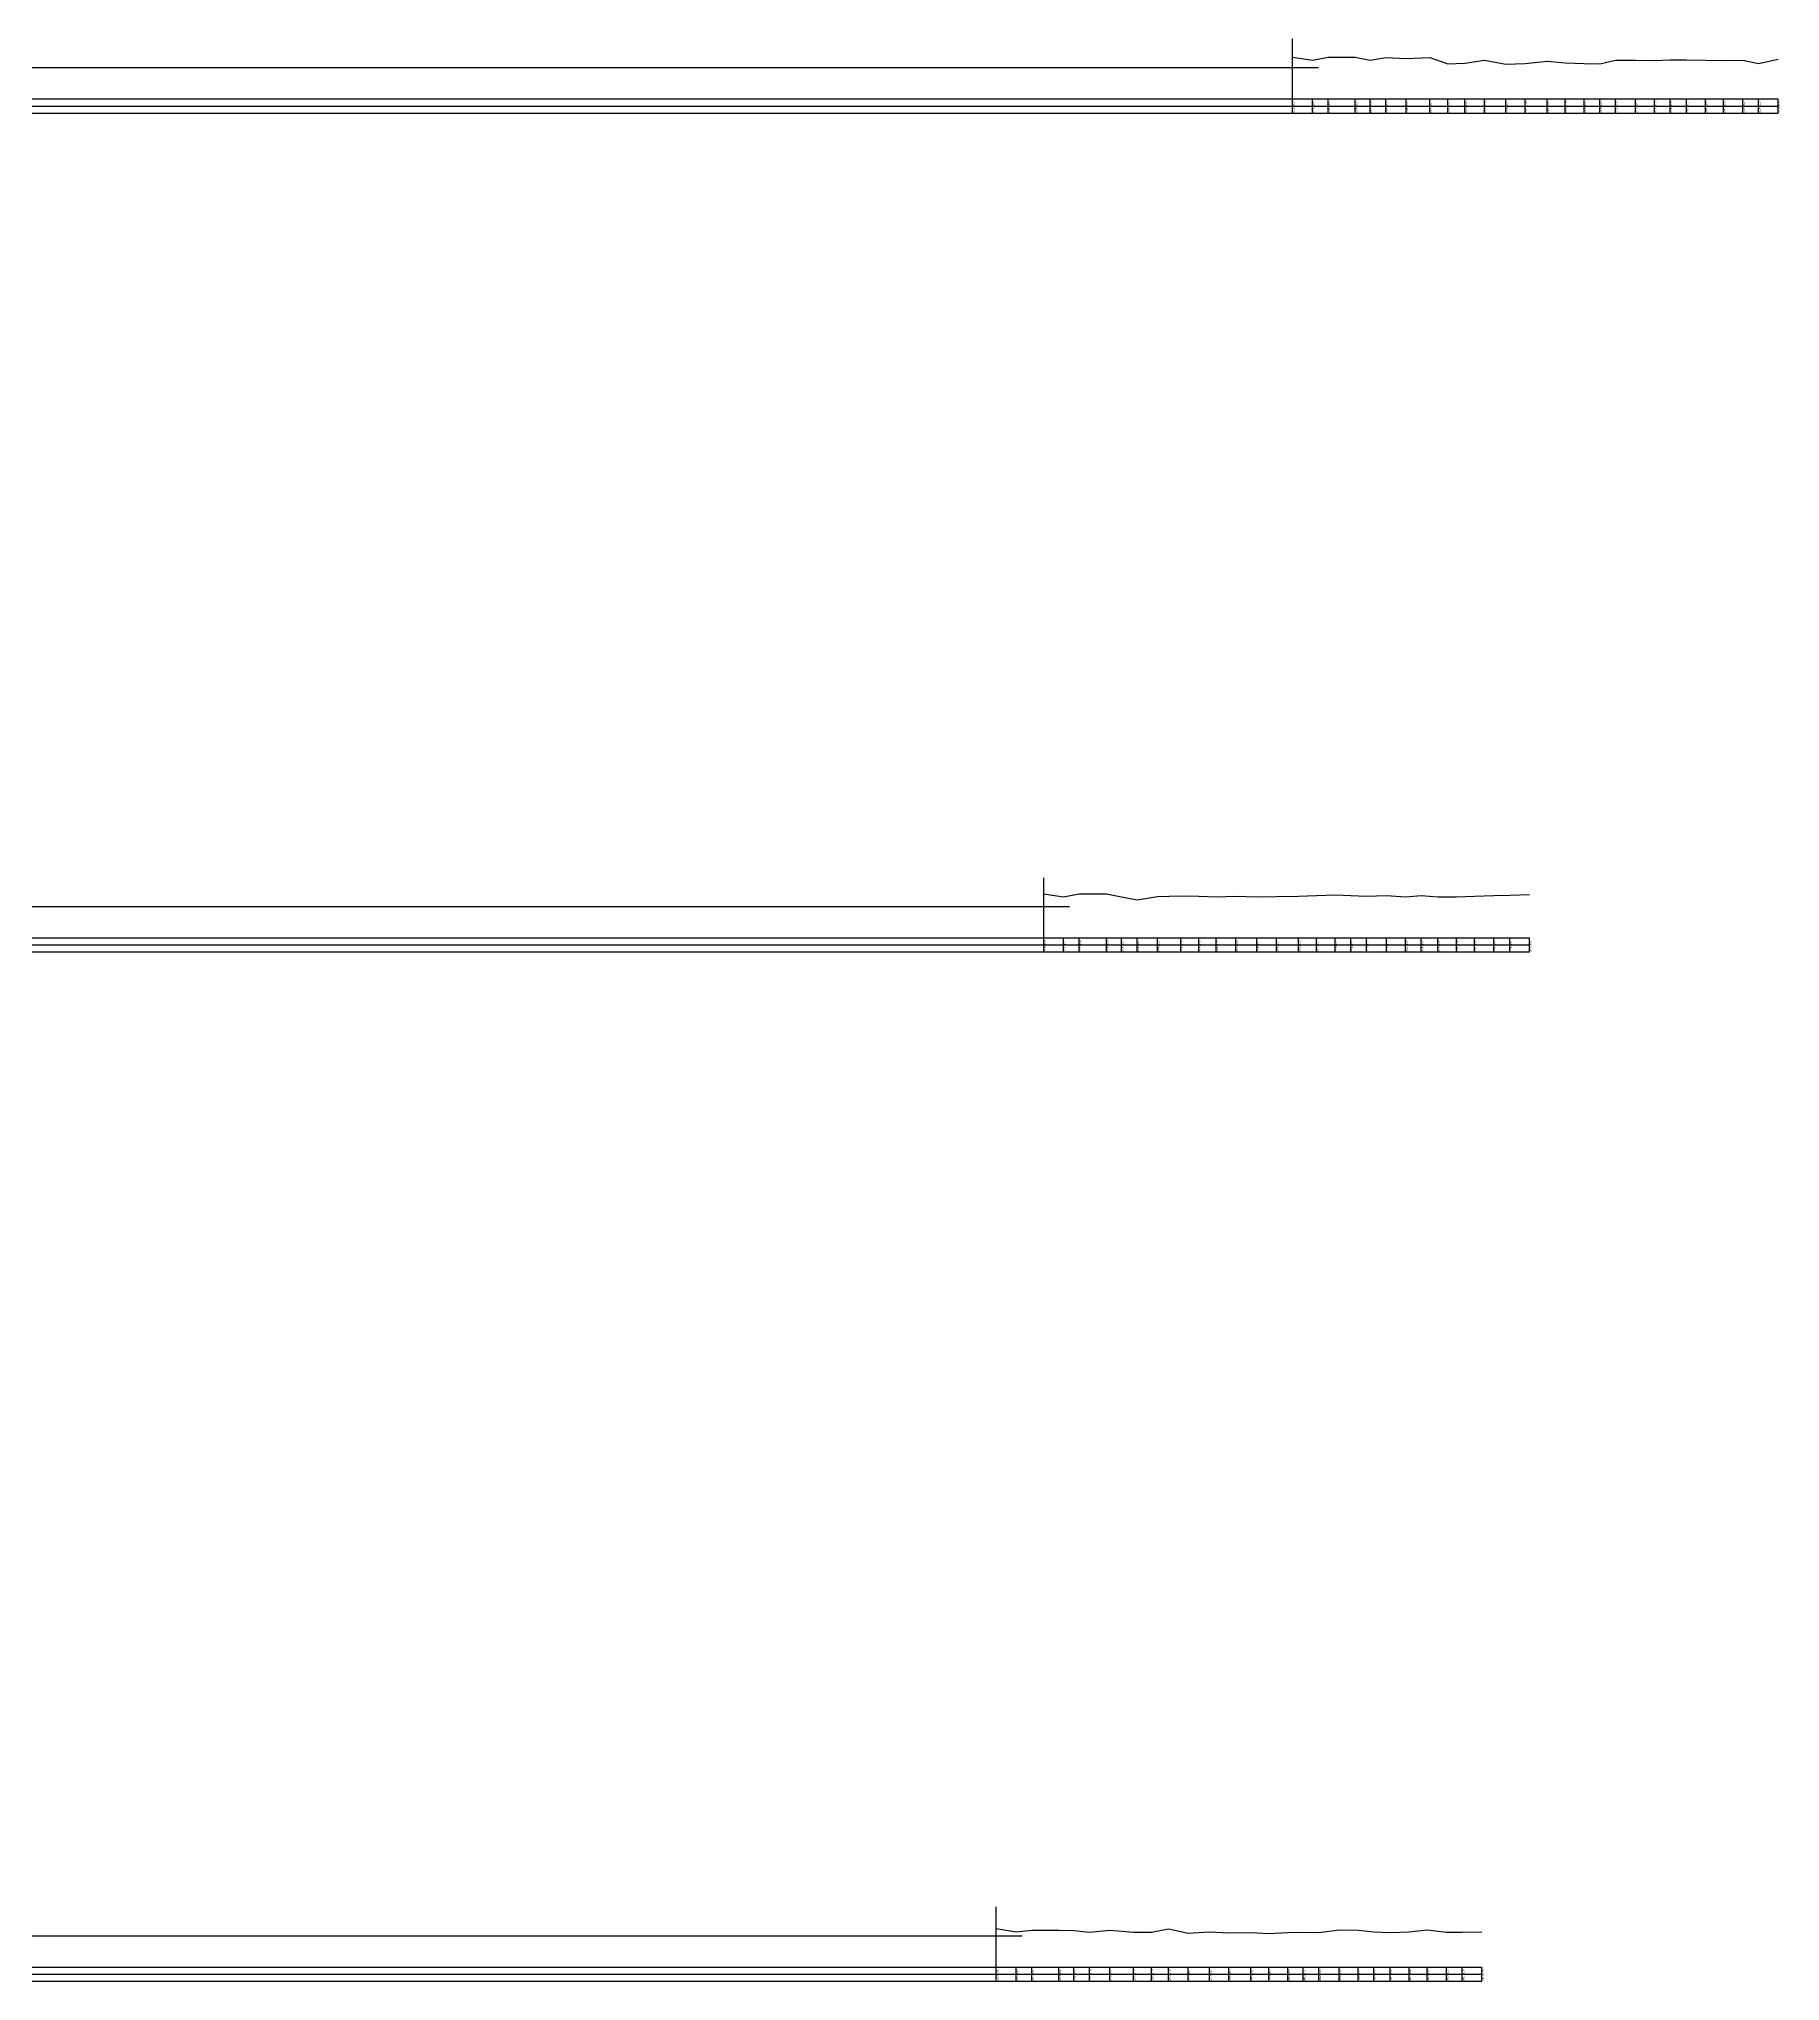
# Model space of a CAD drawing. Header units: metres. Extents: x -148477 to 168932, y -55673 to -2736.
# Drawn here: x 15390 to 15945, y -13269 to -12649 of the extents above; entities that cross this region are included whole.
import ezdxf

# ---------------------------------------------------------------- set-up
doc = ezdxf.new("R2010")
doc.units = ezdxf.units.M
doc.styles.add('liza', font='times.ttf', dxfattribs={"height": 2})

msp = doc.modelspace()

# ---------------------------------------------------------------- linework, layer by layer
at = {"color": 2, "linetype": 'Continuous', "lineweight": -3, "ltscale": 0.5}
for p, q in [((15789.8139, -12667.839), (15789.8139, -12648.6543)), ((13474.8139, -12657.839), (15798.0492, -12657.839)), ((15710.3811, -12935.6129), (15710.3811, -12916.4281)), ((13395.3811, -12925.6129), (15718.6165, -12925.6129)), ((15695.2188, -13264.1111), (15695.2188, -13244.9264)), ((13380.2188, -13254.1111), (15703.4541, -13254.1111))]:
    msp.add_line(p, q, dxfattribs=at)
at = {"color": 6, "linetype": 'Continuous', "lineweight": -3, "ltscale": 0.5}
for p, q in [((13474.8139, -12667.839), (15944.8139, -12667.839)), ((13474.8139, -12670.089), (15944.8139, -12670.089)), ((15789.8139, -12672.339), (15789.8139, -12667.839)), ((15796.1139, -12672.339), (15796.1139, -12667.839)), ((15801.1139, -12672.339), (15801.1139, -12667.839)), ((15809.8139, -12672.339), (15809.8139, -12667.839)), ((15814.5639, -12672.339), (15814.5639, -12667.839)), ((15819.5639, -12672.339), (15819.5639, -12667.839)), ((15826.0639, -12672.339), (15826.0639, -12667.839)), ((15833.5639, -12672.339), (15833.5639, -12667.839)), ((15839.3139, -12672.339), (15839.3139, -12667.839)), ((15844.8139, -12672.339), (15844.8139, -12667.839)), ((15851.0639, -12672.339), (15851.0639, -12667.839)), ((15857.8139, -12672.339), (15857.8139, -12667.839)), ((15864.0639, -12672.339), (15864.0639, -12667.839)), ((15871.0639, -12672.339), (15871.0639, -12667.839)), ((15876.8139, -12672.339), (15876.8139, -12667.839)), ((15882.8139, -12672.339), (15882.8139, -12667.839)), ((15887.8139, -12672.339), (15887.8139, -12667.839)), ((15892.8139, -12672.339), (15892.8139, -12667.839)), ((15899.2139, -12672.339), (15899.2139, -12667.839)), ((15905.3139, -12672.339), (15905.3139, -12667.839)), ((15910.3139, -12672.339), (15910.3139, -12667.839)), ((15915.5639, -12672.339), (15915.5639, -12667.839)), ((15921.5639, -12672.339), (15921.5639, -12667.839)), ((15927.3139, -12672.339), (15927.3139, -12667.839)), ((15933.4639, -12672.339), (15933.4639, -12667.839)), ((15938.5639, -12672.339), (15938.5639, -12667.839)), ((15944.8139, -12672.339), (15944.8139, -12667.839)), ((13474.8139, -12672.339), (15944.8139, -12672.339)), ((13395.3811, -12935.6129), (15865.3811, -12935.6129)), ((13395.3811, -12937.8629), (15865.3811, -12937.8629)), ((15710.3811, -12940.1129), (15710.3811, -12935.6129)), ((15716.6811, -12940.1129), (15716.6811, -12935.6129)), ((15721.6811, -12940.1129), (15721.6811, -12935.6129)), ((15730.3811, -12940.1129), (15730.3811, -12935.6129)), ((15735.1311, -12940.1129), (15735.1311, -12935.6129)), ((15740.1311, -12940.1129), (15740.1311, -12935.6129)), ((15746.6311, -12940.1129), (15746.6311, -12935.6129)), ((15754.1311, -12940.1129), (15754.1311, -12935.6129)), ((15759.8811, -12940.1129), (15759.8811, -12935.6129)), ((15765.3811, -12940.1129), (15765.3811, -12935.6129)), ((15771.6311, -12940.1129), (15771.6311, -12935.6129)), ((15778.3811, -12940.1129), (15778.3811, -12935.6129)), ((15784.6311, -12940.1129), (15784.6311, -12935.6129)), ((15791.6311, -12940.1129), (15791.6311, -12935.6129)), ((15797.3811, -12940.1129), (15797.3811, -12935.6129)), ((15803.3811, -12940.1129), (15803.3811, -12935.6129)), ((15808.3811, -12940.1129), (15808.3811, -12935.6129)), ((15813.3811, -12940.1129), (15813.3811, -12935.6129)), ((15819.7811, -12940.1129), (15819.7811, -12935.6129)), ((15825.8811, -12940.1129), (15825.8811, -12935.6129)), ((15830.8811, -12940.1129), (15830.8811, -12935.6129)), ((15836.1311, -12940.1129), (15836.1311, -12935.6129)), ((15842.1311, -12940.1129), (15842.1311, -12935.6129)), ((15847.8811, -12940.1129), (15847.8811, -12935.6129)), ((15854.0311, -12940.1129), (15854.0311, -12935.6129)), ((15859.1311, -12940.1129), (15859.1311, -12935.6129)), ((15865.3811, -12940.1129), (15865.3811, -12935.6129)), ((13395.3811, -12940.1129), (15865.3811, -12940.1129)), ((13380.2188, -13264.1111), (15850.2188, -13264.1111)), ((13380.2188, -13266.3611), (15850.2188, -13266.3611)), ((15695.2188, -13268.6111), (15695.2188, -13264.1111)), ((15701.5188, -13268.6111), (15701.5188, -13264.1111)), ((15706.5188, -13268.6111), (15706.5188, -13264.1111)), ((15715.2188, -13268.6111), (15715.2188, -13264.1111)), ((15719.9688, -13268.6111), (15719.9688, -13264.1111)), ((15724.9688, -13268.6111), (15724.9688, -13264.1111)), ((15731.4688, -13268.6111), (15731.4688, -13264.1111)), ((15738.9688, -13268.6111), (15738.9688, -13264.1111)), ((15744.7188, -13268.6111), (15744.7188, -13264.1111)), ((15750.2188, -13268.6111), (15750.2188, -13264.1111)), ((15756.4688, -13268.6111), (15756.4688, -13264.1111)), ((15763.2188, -13268.6111), (15763.2188, -13264.1111)), ((15769.4688, -13268.6111), (15769.4688, -13264.1111)), ((15776.4688, -13268.6111), (15776.4688, -13264.1111)), ((15782.2188, -13268.6111), (15782.2188, -13264.1111)), ((15788.2188, -13268.6111), (15788.2188, -13264.1111)), ((15793.2188, -13268.6111), (15793.2188, -13264.1111)), ((15798.2188, -13268.6111), (15798.2188, -13264.1111)), ((15804.6188, -13268.6111), (15804.6188, -13264.1111)), ((15810.7188, -13268.6111), (15810.7188, -13264.1111)), ((15815.7188, -13268.6111), (15815.7188, -13264.1111)), ((15820.9688, -13268.6111), (15820.9688, -13264.1111)), ((15826.9688, -13268.6111), (15826.9688, -13264.1111)), ((15832.7188, -13268.6111), (15832.7188, -13264.1111)), ((15838.8688, -13268.6111), (15838.8688, -13264.1111)), ((15843.9688, -13268.6111), (15843.9688, -13264.1111)), ((15850.2188, -13268.6111), (15850.2188, -13264.1111)), ((13380.2188, -13268.6111), (15850.2188, -13268.6111))]:
    msp.add_line(p, q, dxfattribs=at)
msp.add_lwpolyline([(15789.8139, -12654.489), (15796.1139, -12655.439), (15801.1139, -12654.489), (15809.8139, -12654.489), (15814.5639, -12655.439), (15819.5639, -12654.589), (15826.0639, -12654.979), (15833.5639, -12654.629), (15839.3139, -12656.629), (15844.8139, -12656.439), (15851.0639, -12655.499), (15857.8139, -12656.769), (15864.0639, -12656.559), (15871.0639, -12655.739), (15876.8139, -12656.309), (15882.8139, -12656.529), (15887.8139, -12656.609), (15892.8139, -12655.459), (15899.2139, -12655.429), (15905.3139, -12655.549), (15910.3139, -12655.359), (15915.5639, -12655.329), (15921.5639, -12655.479), (15927.3139, -12655.519), (15933.4639, -12655.419), (15938.5639, -12656.539), (15944.8139, -12655.139)], dxfattribs=at)
at = {"color": 4, "linetype": 'Continuous', "lineweight": -3, "ltscale": 0.5}
msp.add_lwpolyline([(15710.3811, -12921.5729), (15716.6811, -12922.4829), (15721.6811, -12921.5729), (15730.3811, -12921.5729), (15735.1311, -12922.4829), (15740.1311, -12923.4529), (15746.6311, -12922.3529), (15754.1311, -12922.2229), (15759.8811, -12922.3129), (15765.3811, -12922.5229), (15771.6311, -12922.2929), (15778.3811, -12922.5029), (15784.6311, -12922.4429), (15791.6311, -12922.3229), (15797.3811, -12922.0429), (15803.3811, -12921.9129), (15808.3811, -12922.1329), (15813.3811, -12922.2929), (15819.7811, -12922.0829), (15825.8811, -12922.5229), (15830.8811, -12922.1229), (15836.1311, -12922.5529), (15842.1311, -12922.5529), (15847.8811, -12922.3229), (15854.0311, -12922.0929), (15859.1311, -12922.0029), (15865.3811, -12921.7229)], dxfattribs=at)
at = {"color": 5, "linetype": 'Continuous', "lineweight": -3, "ltscale": 0.5}
msp.add_lwpolyline([(15695.2188, -13251.8011), (15701.5188, -13252.8911), (15706.5188, -13252.3011), (15715.2188, -13252.3011), (15719.9688, -13252.4411), (15724.9688, -13252.9511), (15731.4688, -13252.3411), (15738.9688, -13253.0011), (15744.7188, -13253.0111), (15750.2188, -13251.9311), (15756.4688, -13253.2711), (15763.2188, -13252.8611), (15769.4688, -13253.1611), (15776.4688, -13253.1011), (15782.2188, -13253.3911), (15788.2188, -13253.1211), (15793.2188, -13252.9711), (15798.2188, -13253.0511), (15804.6188, -13252.2211), (15810.7188, -13252.3711), (15815.7188, -13252.8711), (15820.9688, -13253.1011), (15826.9688, -13252.8311), (15832.7188, -13252.2511), (15838.8688, -13252.9611), (15843.9688, -13252.9511), (15850.2188, -13252.8511)], dxfattribs=at)

# ---------------------------------------------------------------- texts
at = {"color": 6, "linetype": 'Continuous', "lineweight": -3, "ltscale": 0.5, "char_height": 0.5, "width": 2.15, "attachment_point": 1, "rotation": 90, "style": 'liza'}
for s, insert in [('2310.00', (15789.9139, -12672.239)), ('3.35', (15789.9139, -12669.989)), ('2.40', (15796.2139, -12669.989)), ('2316.30', (15796.2139, -12672.239)), ('2321.30', (15801.2139, -12672.239)), ('3.35', (15801.2139, -12669.989)), ('2330.00', (15809.9139, -12672.239)), ('3.35', (15809.9139, -12669.989)), ('2.40', (15814.6639, -12669.989)), ('2334.75', (15814.6639, -12672.239)), ('3.25', (15819.6639, -12669.989)), ('2339.75', (15819.6639, -12672.239)), ('2.86', (15826.1639, -12669.989)), ('2346.25', (15826.1639, -12672.239)), ('3.21', (15833.6639, -12669.989)), ('2353.75', (15833.6639, -12672.239)), ('2359.50', (15839.4139, -12672.239)), ('1.21', (15839.4139, -12669.989)), ('1.40', (15844.9139, -12669.989)), ('2365.00', (15844.9139, -12672.239)), ('2.34', (15851.1639, -12669.989)), ('2371.25', (15851.1639, -12672.239)), ('1.07', (15857.9139, -12669.989)), ('2378.00', (15857.9139, -12672.239)), ('1.28', (15864.1639, -12669.989)), ('2384.25', (15864.1639, -12672.239)), ('2.10', (15871.1639, -12669.989)), ('2391.25', (15871.1639, -12672.239)), ('2397.00', (15876.9139, -12672.239)), ('1.53', (15876.9139, -12669.989)), ('2403.00', (15882.9139, -12672.239)), ('1.31', (15882.9139, -12669.989)), ('2408.00', (15887.9139, -12672.239)), ('1.23', (15887.9139, -12669.989)), ('2.38', (15892.9139, -12669.989)), ('2413.00', (15892.9139, -12672.239)), ('2419.40', (15899.3139, -12672.239)), ('2.41', (15899.3139, -12669.989)), ('2425.50', (15905.4139, -12672.239)), ('2.29', (15905.4139, -12669.989)), ('2.48', (15910.4139, -12669.989)), ('2430.50', (15910.4139, -12672.239)), ('2.51', (15915.6639, -12669.989)), ('2435.75', (15915.6639, -12672.239)), ('2.36', (15921.6639, -12669.989)), ('2441.75', (15921.6639, -12672.239)), ('2447.50', (15927.4139, -12672.239)), ('2.32', (15927.4139, -12669.989)), ('2.42', (15933.5639, -12669.989)), ('2453.65', (15933.5639, -12672.239)), ('1.30', (15938.6639, -12669.989)), ('2458.75', (15938.6639, -12672.239)), ('2.70', (15944.9139, -12669.989)), ('2465.00', (15944.9139, -12672.239)), ('4.04', (15710.4811, -12937.7629)), ('2310.00', (15710.4811, -12940.0129)), ('2316.30', (15716.7811, -12940.0129)), ('3.13', (15716.7811, -12937.7629)), ('4.04', (15721.7811, -12937.7629)), ('2321.30', (15721.7811, -12940.0129)), ('4.04', (15730.4811, -12937.7629)), ('2330.00', (15730.4811, -12940.0129)), ('3.13', (15735.2311, -12937.7629)), ('2334.75', (15735.2311, -12940.0129)), ('2.16', (15740.2311, -12937.7629)), ('2339.75', (15740.2311, -12940.0129)), ('3.26', (15746.7311, -12937.7629)), ('2346.25', (15746.7311, -12940.0129)), ('3.39', (15754.2311, -12937.7629)), ('2353.75', (15754.2311, -12940.0129)), ('3.30', (15759.9811, -12937.7629)), ('2359.50', (15759.9811, -12940.0129)), ('3.09', (15765.4811, -12937.7629)), ('2365.00', (15765.4811, -12940.0129)), ('3.32', (15771.7311, -12937.7629)), ('2371.25', (15771.7311, -12940.0129)), ('2378.00', (15778.4811, -12940.0129)), ('3.11', (15778.4811, -12937.7629)), ('2384.25', (15784.7311, -12940.0129)), ('3.17', (15784.7311, -12937.7629)), ('3.29', (15791.7311, -12937.7629)), ('2391.25', (15791.7311, -12940.0129)), ('2397.00', (15797.4811, -12940.0129)), ('3.57', (15797.4811, -12937.7629)), ('3.70', (15803.4811, -12937.7629)), ('2403.00', (15803.4811, -12940.0129)), ('3.48', (15808.4811, -12937.7629)), ('2408.00', (15808.4811, -12940.0129)), ('2413.00', (15813.4811, -12940.0129)), ('3.32', (15813.4811, -12937.7629)), ('2419.40', (15819.8811, -12940.0129)), ('3.53', (15819.8811, -12937.7629)), ('3.09', (15825.9811, -12937.7629)), ('2425.50', (15825.9811, -12940.0129)), ('2430.50', (15830.9811, -12940.0129)), ('3.49', (15830.9811, -12937.7629)), ('3.06', (15836.2311, -12937.7629)), ('2435.75', (15836.2311, -12940.0129)), ('3.06', (15842.2311, -12937.7629)), ('2441.75', (15842.2311, -12940.0129)), ('2447.50', (15847.9811, -12940.0129)), ('3.29', (15847.9811, -12937.7629)), ('3.52', (15854.1311, -12937.7629)), ('2453.65', (15854.1311, -12940.0129)), ('2458.75', (15859.2311, -12940.0129)), ('3.61', (15859.2311, -12937.7629)), ('3.89', (15865.4811, -12937.7629)), ('2465.00', (15865.4811, -12940.0129)), ('2310.00', (15695.3188, -13268.5111)), ('2.31', (15695.3188, -13266.2611)), ('2316.30', (15701.6188, -13268.5111)), ('1.22', (15701.6188, -13266.2611)), ('1.81', (15706.6188, -13266.2611)), ('2321.30', (15706.6188, -13268.5111)), ('1.81', (15715.3188, -13266.2611)), ('2330.00', (15715.3188, -13268.5111)), ('1.67', (15720.0688, -13266.2611)), ('2334.75', (15720.0688, -13268.5111)), ('1.16', (15725.0688, -13266.2611)), ('2339.75', (15725.0688, -13268.5111)), ('2346.25', (15731.5688, -13268.5111)), ('1.77', (15731.5688, -13266.2611)), ('2353.75', (15739.0688, -13268.5111)), ('1.11', (15739.0688, -13266.2611)), ('1.10', (15744.8188, -13266.2611)), ('2359.50', (15744.8188, -13268.5111)), ('2.18', (15750.3188, -13266.2611)), ('2365.00', (15750.3188, -13268.5111)), ('0.84', (15756.5688, -13266.2611)), ('2371.25', (15756.5688, -13268.5111)), ('2378.00', (15763.3188, -13268.5111)), ('1.25', (15763.3188, -13266.2611)), ('0.95', (15769.5688, -13266.2611)), ('2384.25', (15769.5688, -13268.5111)), ('1.01', (15776.5688, -13266.2611)), ('2391.25', (15776.5688, -13268.5111)), ('0.72', (15782.3188, -13266.2611)), ('2397.00', (15782.3188, -13268.5111)), ('0.99', (15788.3188, -13266.2611)), ('2403.00', (15788.3188, -13268.5111)), ('2408.00', (15793.3188, -13268.5111)), ('1.14', (15793.3188, -13266.2611)), ('1.06', (15798.3188, -13266.2611)), ('2413.00', (15798.3188, -13268.5111)), ('1.89', (15804.7188, -13266.2611)), ('2419.40', (15804.7188, -13268.5111)), ('2425.50', (15810.8188, -13268.5111)), ('1.74', (15810.8188, -13266.2611)), ('2430.50', (15815.8188, -13268.5111)), ('1.24', (15815.8188, -13266.2611)), ('1.01', (15821.0688, -13266.2611)), ('2435.75', (15821.0688, -13268.5111)), ('1.28', (15827.0688, -13266.2611)), ('2441.75', (15827.0688, -13268.5111)), ('1.86', (15832.8188, -13266.2611)), ('2447.50', (15832.8188, -13268.5111)), ('2453.65', (15838.9688, -13268.5111)), ('1.15', (15838.9688, -13266.2611)), ('2458.75', (15844.0688, -13268.5111)), ('1.16', (15844.0688, -13266.2611)), ('2465.00', (15850.3188, -13268.5111)), ('1.26', (15850.3188, -13266.2611))]:
    msp.add_mtext(s, dxfattribs=dict(at, insert=insert))

doc.saveas('drawing.dxf')
